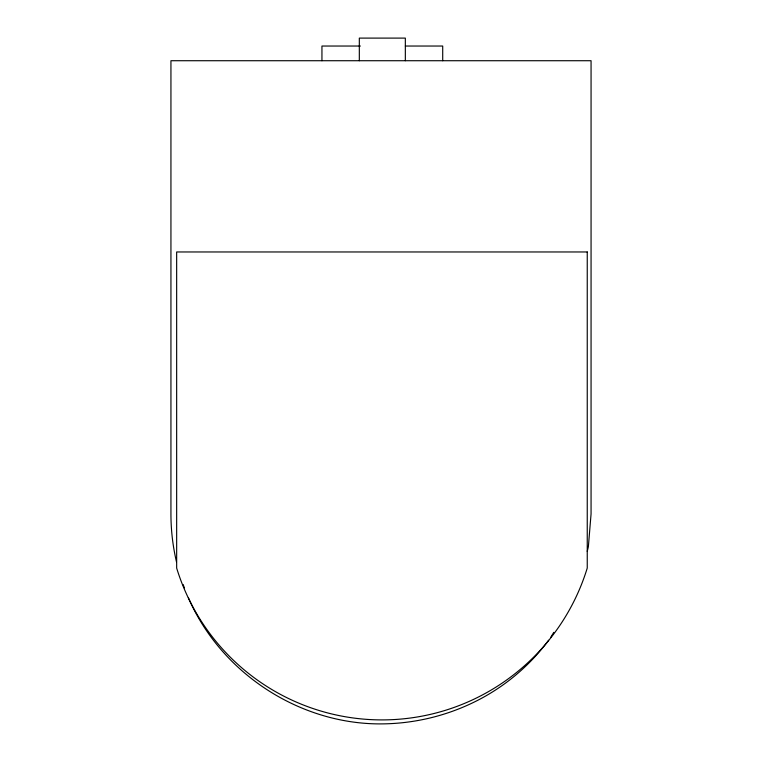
<?xml version="1.0" encoding="UTF-8"?>
<svg xmlns="http://www.w3.org/2000/svg" width="762" height="762" viewBox="0 0 762 762"><rect width="100%" height="100%" fill="white"/><g stroke="black" fill="none" stroke-linecap="round" stroke-linejoin="round"><path stroke-width="1.14" d="M587.245 551.383L588.359 546.811L591.064 513.94L591.064 60.722L170.936 60.722L170.936 513.94A210.16 210.16 0 0 0 176.489 561.899M550.697 637.403L553.755 632.384M360.388 46.034L321.945 46.034L321.945 60.722M405.365 46.034L442.712 46.034L442.712 60.722M405.336 60.722L405.336 38.1L359.321 38.1L359.321 60.722M548.621 640.242A205.121 205.121 0 0 1 476.317 701.03A214.446 214.446 0 0 1 380.981 723.9C303.543 724.262 229.172 678.19 193.91 609.448A210.16 210.16 0 0 1 188.366 597.713M184.375 587.854A210.16 210.16 0 0 1 183.156 584.53M587.245 251.965L176.66 251.965L176.66 568.071A214.703 214.703 0 0 0 587.245 568.071L587.245 251.965"/></g></svg>
